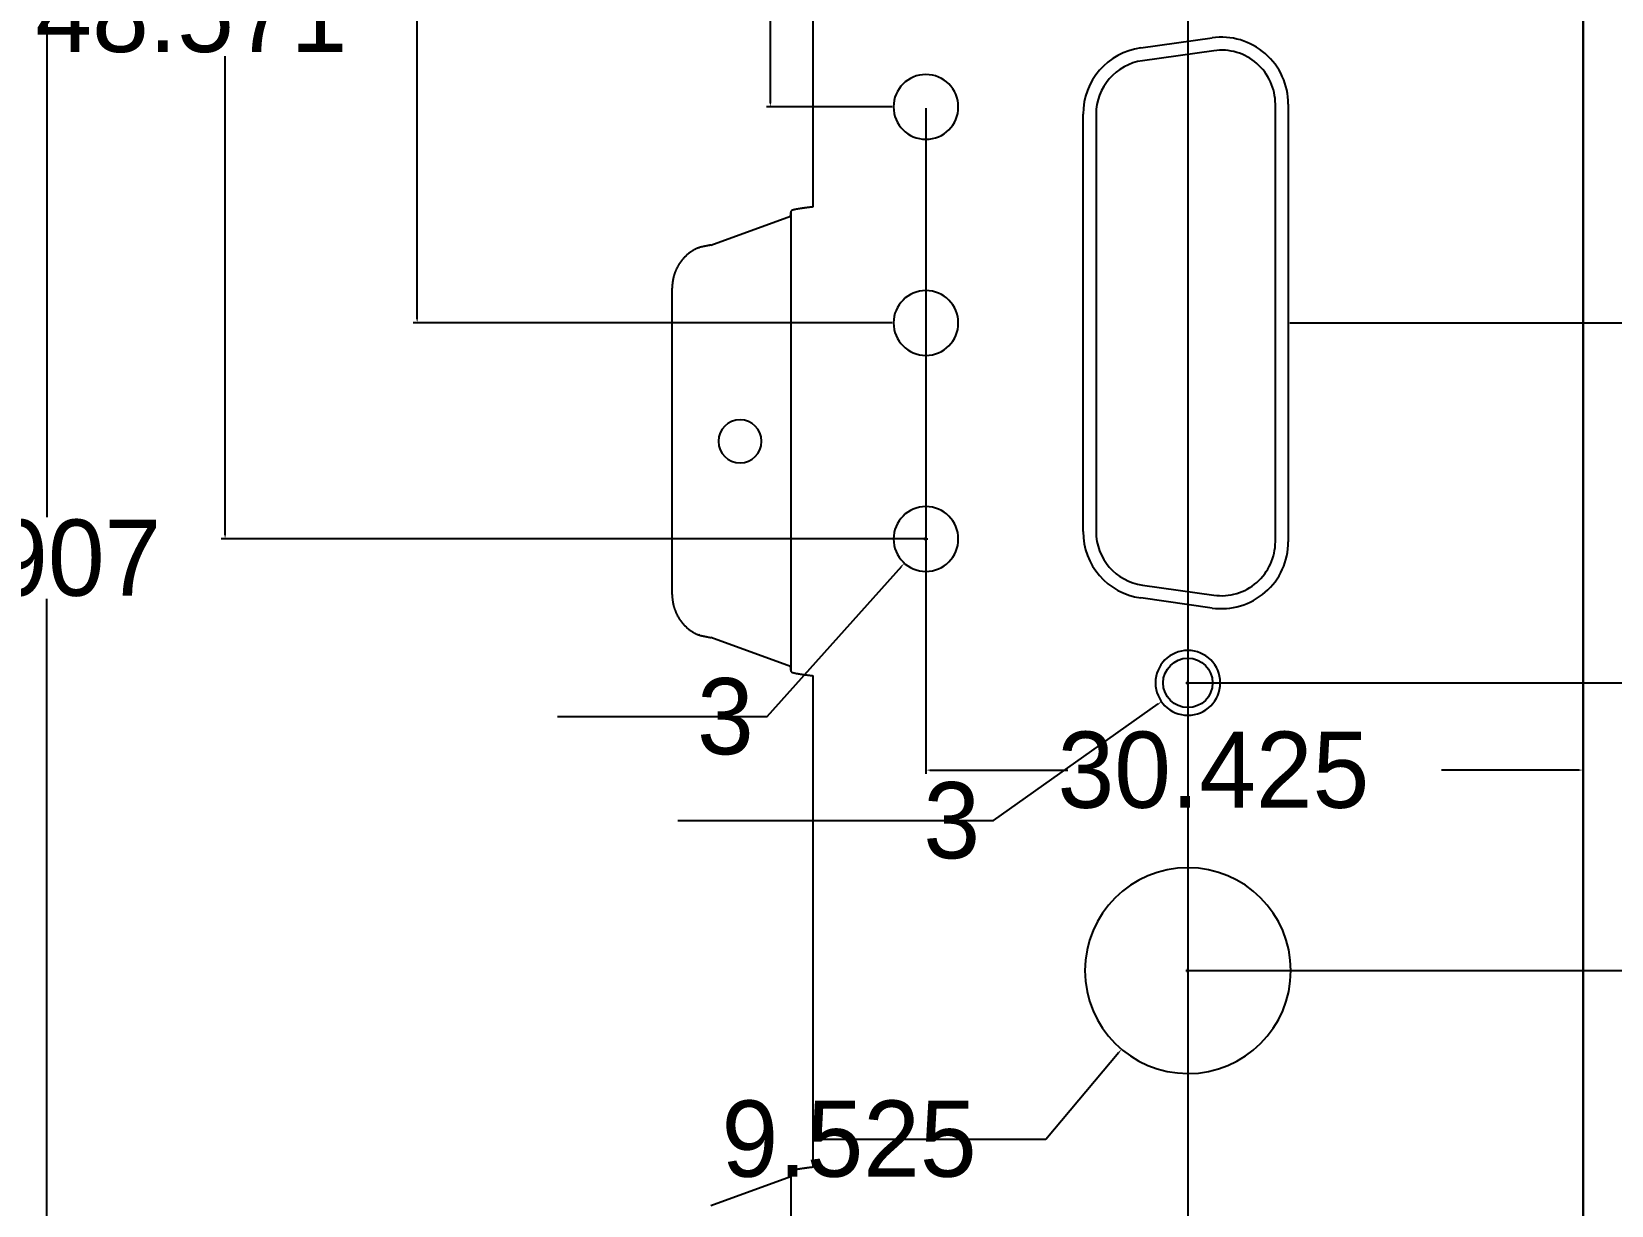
# Model space of a CAD drawing. Extents: x -85 to 179, y -3 to 224.
# Drawn here: x 48.7 to 121.9, y 137.3 to 191.6 of the extents above; entities that cross this region are included whole.
import ezdxf

# ---------------------------------------------------------------- set-up
doc = ezdxf.new("R2010")
doc.units = 0
doc.header["$LTSCALE"] = 25.4
doc.linetypes.add('KÖRPER', pattern=[0])
doc.layers.get('DEFPOINTS').update_dxf_attribs({"linetype": 'CONTINUOUS'})
doc.layers.add('2D_ANSICHT_1_DIMENSIONS_1', color=7, linetype='KÖRPER')
doc.layers.add('2D_ANSICHT_1_DRAWING_1', color=7, linetype='KÖRPER')
doc.dimstyles.get("Standard").update_dxf_attribs({"dimtxt": 0.18, "dimasz": 0.18, "dimexe": 0.18, "dimexo": 0.0625, "dimgap": 0.09, "dimtad": 0, "dimtih": 1, "dimtoh": 1, "dimzin": 0, "dimcen": 0.09, "dimazin": 3, "dimtfac": 1, "dimtofl": 0, "dimtmove": 0, "dimatfit": 3})

# ---------------------------------------------------------------- blocks, each defined once
blk = doc.blocks.new('*D1')
at = {"layer": '2D_ANSICHT_1_DIMENSIONS_1', "color": 0, "linetype": 'KÖRPER'}
for p, q in [((120.557, 215.141), (120.557, 88.837)), ((102.257, 212.991), (102.257, 88.837)), ((102.437, 89.017), (106.581, 89.017)), ((120.377, 89.017), (116.233, 89.017))]:
    blk.add_line(p, q, dxfattribs=at)
at = {"layer": '2D_ANSICHT_1_DIMENSIONS_1', "color": 0}
for points in [[(102.437, 89.047), (102.437, 88.987), (102.257, 89.017)], [(120.377, 88.987), (120.377, 89.047), (120.557, 89.017)]]:
    blk.add_solid(points, dxfattribs=at)
at = {"layer": 'DEFPOINTS', "color": 0}
for p in [(120.557, 215.203), (102.257, 213.053), (102.257, 89.017)]:
    blk.add_point(p, dxfattribs=at)
at = {"layer": '2D_ANSICHT_1_DIMENSIONS_1', "color": 0}
blk.add_text('18.3', height=3.5278, dxfattribs=at).set_placement((106.11, 87.271))
blk = doc.blocks.new('*D4')
at = {"layer": '2D_ANSICHT_1_DIMENSIONS_1', "color": 0, "linetype": 'KÖRPER'}
for p, q in [((120.557, 191.106), (120.557, 157.255)), ((90.132, 188.07), (90.132, 157.255)), ((90.312, 157.435), (96.696, 157.435)), ((120.377, 157.435), (113.993, 157.435))]:
    blk.add_line(p, q, dxfattribs=at)
at = {"layer": '2D_ANSICHT_1_DIMENSIONS_1', "color": 0}
for points in [[(90.312, 157.465), (90.312, 157.405), (90.132, 157.435)], [(120.377, 157.405), (120.377, 157.465), (120.557, 157.435)]]:
    blk.add_solid(points, dxfattribs=at)
at = {"layer": 'DEFPOINTS', "color": 0}
for p in [(120.557, 191.168), (90.132, 188.132), (90.132, 157.435)]:
    blk.add_point(p, dxfattribs=at)
at = {"layer": '2D_ANSICHT_1_DIMENSIONS_1', "color": 0}
blk.add_text('30.425', height=3.5278, dxfattribs=at).set_placement((96.225, 155.689))
blk = doc.blocks.new('*D6')
at = {"layer": '2D_ANSICHT_1_DIMENSIONS_1', "color": 0, "linetype": 'KÖRPER'}
for p, q in [((84.97, 216.703), (147.289, 216.703)), ((147.109, 216.523), (147.109, 199.309)), ((147.109, 178.313), (147.109, 195.527)), ((106.97, 178.133), (147.289, 178.133))]:
    blk.add_line(p, q, dxfattribs=at)
at = {"layer": '2D_ANSICHT_1_DIMENSIONS_1', "color": 0}
for points in [[(147.139, 216.523), (147.079, 216.523), (147.109, 216.703)], [(147.079, 178.313), (147.139, 178.313), (147.109, 178.133)]]:
    blk.add_solid(points, dxfattribs=at)
at = {"layer": 'DEFPOINTS', "color": 0}
for p in [(84.907, 216.703), (106.907, 178.133), (147.109, 178.133)]:
    blk.add_point(p, dxfattribs=at)
at = {"layer": '2D_ANSICHT_1_DIMENSIONS_1', "color": 0}
blk.add_text('38.571', height=3.5278, dxfattribs=at).set_placement((138.303, 195.672))
blk = doc.blocks.new('*D7')
at = {"layer": '2D_ANSICHT_1_DIMENSIONS_1', "color": 0, "linetype": 'KÖRPER'}
for p, q in [((113.614, 216.703), (156.095, 216.703)), ((155.915, 216.523), (155.915, 190.979)), ((155.915, 161.653), (155.915, 187.197)), ((102.32, 161.473), (156.095, 161.473))]:
    blk.add_line(p, q, dxfattribs=at)
at = {"layer": '2D_ANSICHT_1_DIMENSIONS_1', "color": 0}
for points in [[(155.945, 216.523), (155.885, 216.523), (155.915, 216.703)], [(155.885, 161.653), (155.945, 161.653), (155.915, 161.473)]]:
    blk.add_solid(points, dxfattribs=at)
at = {"layer": 'DEFPOINTS', "color": 0}
for p in [(113.552, 216.703), (102.257, 161.473), (155.915, 161.473)]:
    blk.add_point(p, dxfattribs=at)
at = {"layer": '2D_ANSICHT_1_DIMENSIONS_1', "color": 0}
blk.add_text('55.231', height=3.5278, dxfattribs=at).set_placement((147.115, 187.342))
blk = doc.blocks.new('*D8')
at = {"layer": '2D_ANSICHT_1_DIMENSIONS_1', "color": 0, "linetype": 'KÖRPER'}
for p, q in [((111.086, 216.703), (164.75, 216.703)), ((164.57, 216.523), (164.57, 184.319)), ((164.57, 148.333), (164.57, 180.537)), ((102.32, 148.153), (164.75, 148.153))]:
    blk.add_line(p, q, dxfattribs=at)
at = {"layer": '2D_ANSICHT_1_DIMENSIONS_1', "color": 0}
for points in [[(164.6, 216.523), (164.54, 216.523), (164.57, 216.703)], [(164.54, 148.333), (164.6, 148.333), (164.57, 148.153)]]:
    blk.add_solid(points, dxfattribs=at)
at = {"layer": 'DEFPOINTS', "color": 0}
for p in [(111.023, 216.703), (102.257, 148.153), (164.57, 148.153)]:
    blk.add_point(p, dxfattribs=at)
at = {"layer": '2D_ANSICHT_1_DIMENSIONS_1', "color": 0}
blk.add_text('68.55', height=3.5278, dxfattribs=at).set_placement((156.927, 180.682))
blk = doc.blocks.new('*D9')
at = {"layer": '2D_ANSICHT_1_DIMENSIONS_1', "color": 0, "linetype": 'KÖRPER'}
for p, q in [((111.086, 216.703), (175.01, 216.703)), ((174.83, 216.523), (174.83, 175.819)), ((174.83, 131.333), (174.83, 172.037)), ((102.32, 131.153), (175.01, 131.153))]:
    blk.add_line(p, q, dxfattribs=at)
at = {"layer": '2D_ANSICHT_1_DIMENSIONS_1', "color": 0}
for points in [[(174.86, 216.523), (174.8, 216.523), (174.83, 216.703)], [(174.8, 131.333), (174.86, 131.333), (174.83, 131.153)]]:
    blk.add_solid(points, dxfattribs=at)
at = {"layer": 'DEFPOINTS', "color": 0}
for p in [(111.023, 216.703), (102.257, 131.153), (174.83, 131.153)]:
    blk.add_point(p, dxfattribs=at)
at = {"layer": '2D_ANSICHT_1_DIMENSIONS_1', "color": 0}
blk.add_text('85.55', height=3.5278, dxfattribs=at).set_placement((167.187, 172.182))
blk = doc.blocks.new('*D10')
at = {"layer": '2D_ANSICHT_1_DIMENSIONS_1', "color": 0, "linetype": 'KÖRPER'}
for p, q in [((106.783, 216.703), (49.256, 216.703)), ((49.436, 216.523), (49.436, 169.141)), ((49.436, 117.976), (49.436, 165.359)), ((102.194, 117.796), (49.256, 117.796))]:
    blk.add_line(p, q, dxfattribs=at)
at = {"layer": '2D_ANSICHT_1_DIMENSIONS_1', "color": 0}
for points in [[(49.466, 216.523), (49.406, 216.523), (49.436, 216.703)], [(49.406, 117.976), (49.466, 117.976), (49.436, 117.796)]]:
    blk.add_solid(points, dxfattribs=at)
at = {"layer": 'DEFPOINTS', "color": 0}
for p in [(106.845, 216.703), (49.436, 117.796), (102.257, 117.796)]:
    blk.add_point(p, dxfattribs=at)
at = {"layer": '2D_ANSICHT_1_DIMENSIONS_1', "color": 0}
blk.add_text('98.907', height=3.5278, dxfattribs=at).set_placement((40.309, 165.504))
blk = doc.blocks.new('*D11')
at = {"layer": '2D_ANSICHT_1_DIMENSIONS_1', "color": 0, "linetype": 'KÖRPER'}
for p, q in [((88.111, 216.703), (82.751, 216.703)), ((82.931, 216.523), (82.931, 204.309)), ((82.931, 188.312), (82.931, 200.527)), ((88.569, 188.132), (82.751, 188.132))]:
    blk.add_line(p, q, dxfattribs=at)
at = {"layer": '2D_ANSICHT_1_DIMENSIONS_1', "color": 0}
for points in [[(82.961, 216.523), (82.901, 216.523), (82.931, 216.703)], [(82.901, 188.312), (82.961, 188.312), (82.931, 188.132)]]:
    blk.add_solid(points, dxfattribs=at)
at = {"layer": 'DEFPOINTS', "color": 0}
for p in [(88.174, 216.703), (82.931, 188.132), (88.632, 188.132)]:
    blk.add_point(p, dxfattribs=at)
at = {"layer": '2D_ANSICHT_1_DIMENSIONS_1', "color": 0}
blk.add_text('28.571', height=3.5278, dxfattribs=at).set_placement((74.131, 200.672))
blk = doc.blocks.new('*D12')
at = {"layer": '2D_ANSICHT_1_DIMENSIONS_1', "color": 0, "linetype": 'KÖRPER'}
for p, q in [((90.094, 216.703), (66.402, 216.703)), ((66.582, 216.523), (66.582, 199.309)), ((66.582, 178.312), (66.582, 195.527)), ((88.569, 178.132), (66.402, 178.132))]:
    blk.add_line(p, q, dxfattribs=at)
at = {"layer": '2D_ANSICHT_1_DIMENSIONS_1', "color": 0}
for points in [[(66.612, 216.523), (66.552, 216.523), (66.582, 216.703)], [(66.552, 178.312), (66.612, 178.312), (66.582, 178.132)]]:
    blk.add_solid(points, dxfattribs=at)
at = {"layer": 'DEFPOINTS', "color": 0}
for p in [(90.156, 216.703), (66.582, 178.132), (88.632, 178.132)]:
    blk.add_point(p, dxfattribs=at)
at = {"layer": '2D_ANSICHT_1_DIMENSIONS_1', "color": 0}
blk.add_text('38.571', height=3.5278, dxfattribs=at).set_placement((57.776, 195.672))
blk = doc.blocks.new('*D13')
at = {"layer": '2D_ANSICHT_1_DIMENSIONS_1', "color": 0, "linetype": 'KÖRPER'}
for p, q in [((93.484, 216.703), (57.512, 216.703)), ((57.692, 216.523), (57.692, 194.348)), ((57.692, 168.312), (57.692, 190.488)), ((90.069, 168.132), (57.512, 168.132))]:
    blk.add_line(p, q, dxfattribs=at)
at = {"layer": '2D_ANSICHT_1_DIMENSIONS_1', "color": 0}
for points in [[(57.722, 216.523), (57.662, 216.523), (57.692, 216.703)], [(57.662, 168.312), (57.722, 168.312), (57.692, 168.132)]]:
    blk.add_solid(points, dxfattribs=at)
at = {"layer": 'DEFPOINTS', "color": 0}
for p in [(93.546, 216.703), (57.692, 168.132), (90.132, 168.132)]:
    blk.add_point(p, dxfattribs=at)
at = {"layer": '2D_ANSICHT_1_DIMENSIONS_1', "color": 0}
blk.add_text('48.571', height=3.5278, dxfattribs=at).set_placement((48.913, 190.672))
blk = doc.blocks.new('*D14')
at = {"layer": '2D_ANSICHT_1_DIMENSIONS_1', "color": 0, "linetype": 'KÖRPER'}
for p, q in [((94.764, 216.703), (39.351, 216.703)), ((39.531, 216.523), (39.531, 162.93)), ((39.531, 105.476), (39.531, 159.07)), ((106.945, 105.296), (39.351, 105.296))]:
    blk.add_line(p, q, dxfattribs=at)
at = {"layer": '2D_ANSICHT_1_DIMENSIONS_1', "color": 0}
for points in [[(39.561, 216.523), (39.501, 216.523), (39.531, 216.703)], [(39.501, 105.476), (39.561, 105.476), (39.531, 105.296)]]:
    blk.add_solid(points, dxfattribs=at)
at = {"layer": 'DEFPOINTS', "color": 0}
for p in [(94.827, 216.703), (39.531, 105.296), (107.007, 105.296)]:
    blk.add_point(p, dxfattribs=at)
at = {"layer": '2D_ANSICHT_1_DIMENSIONS_1', "color": 0}
blk.add_text('111.407', height=3.5278, dxfattribs=at).set_placement((30.398, 159.254))
blk = doc.blocks.new('*D15')
at = {"layer": '2D_ANSICHT_1_DIMENSIONS_1', "color": 0, "linetype": 'KÖRPER'}
for p, q in [((96.924, 216.703), (28.751, 216.703)), ((28.931, 216.523), (28.931, 156.646)), ((28.931, 92.986), (28.931, 152.864)), ((103.694, 92.806), (28.751, 92.806))]:
    blk.add_line(p, q, dxfattribs=at)
at = {"layer": '2D_ANSICHT_1_DIMENSIONS_1', "color": 0}
for points in [[(28.961, 216.523), (28.901, 216.523), (28.931, 216.703)], [(28.901, 92.986), (28.961, 92.986), (28.931, 92.806)]]:
    blk.add_solid(points, dxfattribs=at)
at = {"layer": 'DEFPOINTS', "color": 0}
for p in [(96.986, 216.703), (28.931, 92.806), (103.757, 92.806)]:
    blk.add_point(p, dxfattribs=at)
at = {"layer": '2D_ANSICHT_1_DIMENSIONS_1', "color": 0}
blk.add_text('123.897', height=3.5278, dxfattribs=at).set_placement((18.33, 153.009))
blk = doc.blocks.new('*D16')
at = {"layer": '2D_ANSICHT_1_DIMENSIONS_1', "color": 0, "linetype": 'KÖRPER'}
for p, q in [((90.132, 168.042), (90.132, 168.222)), ((90.042, 168.132), (90.222, 168.132)), ((82.783, 159.913), (89.012, 166.88)), ((73.078, 159.913), (82.783, 159.913))]:
    blk.add_line(p, q, dxfattribs=at)
at = {"layer": '2D_ANSICHT_1_DIMENSIONS_1', "color": 0}
blk.add_solid([(89.034, 166.86), (88.99, 166.9), (89.132, 167.014)], dxfattribs=at)
at = {"layer": 'DEFPOINTS', "color": 0}
for p in [(91.132, 169.251), (89.132, 167.014)]:
    blk.add_point(p, dxfattribs=at)
at = {"layer": '2D_ANSICHT_1_DIMENSIONS_1', "color": 0}
blk.add_text('3', height=3.528, dxfattribs=at).set_placement((79.536, 158.167))
blk = doc.blocks.new('*D17')
at = {"layer": '2D_ANSICHT_1_DIMENSIONS_1', "color": 0, "linetype": 'KÖRPER'}
for p, q in [((102.167, 161.473), (102.347, 161.473)), ((102.257, 161.383), (102.257, 161.563)), ((93.262, 155.098), (100.887, 160.501)), ((78.649, 155.098), (93.262, 155.098))]:
    blk.add_line(p, q, dxfattribs=at)
at = {"layer": '2D_ANSICHT_1_DIMENSIONS_1', "color": 0}
blk.add_solid([(100.904, 160.477), (100.869, 160.526), (101.033, 160.605)], dxfattribs=at)
at = {"layer": 'DEFPOINTS', "color": 0}
for p in [(103.481, 162.34), (101.033, 160.605)]:
    blk.add_point(p, dxfattribs=at)
at = {"layer": '2D_ANSICHT_1_DIMENSIONS_1', "color": 0}
blk.add_text('3', height=3.528, dxfattribs=at).set_placement((90.015, 153.351))
blk = doc.blocks.new('*D18')
at = {"layer": '2D_ANSICHT_1_DIMENSIONS_1', "color": 0, "linetype": 'KÖRPER'}
for p, q in [((102.167, 148.153), (102.347, 148.153)), ((102.257, 148.063), (102.257, 148.243)), ((95.678, 140.359), (99.069, 144.377)), ((85.01, 140.359), (95.678, 140.359))]:
    blk.add_line(p, q, dxfattribs=at)
at = {"layer": '2D_ANSICHT_1_DIMENSIONS_1', "color": 0}
blk.add_solid([(99.092, 144.357), (99.046, 144.396), (99.185, 144.514)], dxfattribs=at)
at = {"layer": 'DEFPOINTS', "color": 0}
for p in [(105.329, 151.793), (99.185, 144.514)]:
    blk.add_point(p, dxfattribs=at)
at = {"layer": '2D_ANSICHT_1_DIMENSIONS_1', "color": 0}
blk.add_text('9.525', height=3.5278, dxfattribs=at).set_placement((80.672, 138.613))

msp = doc.modelspace()

# ---------------------------------------------------------------- linework, layer by layer
at = {"layer": '2D_ANSICHT_1_DRAWING_1', "color": 251, "linetype": 'KÖRPER'}
for p, q in [((84.907, 183.503), (84.907, 215.203)), ((120.557, 85.653), (120.557, 215.203)), ((100.076, 190.864), (103.376, 191.328)), ((103.459, 190.733), (100.159, 190.27)), ((106.307, 168.008), (106.307, 188.258)), ((106.907, 188.258), (106.907, 168.008)), ((97.407, 168.472), (97.407, 187.794)), ((98.007, 187.794), (98.007, 168.472)), ((80.171, 181.736), (83.867, 183.081)), ((83.887, 162.004), (83.887, 183.303)), ((79.622, 181.617), (79.658, 181.631)), ((78.385, 165.57), (78.385, 179.737)), ((103.376, 164.938), (100.076, 165.402)), ((100.159, 165.996), (103.459, 165.532)), ((79.658, 163.676), (79.622, 163.69)), ((83.867, 162.225), (80.171, 163.571)), ((84.907, 139.053), (84.907, 161.803)), ((80.171, 137.286), (83.867, 138.631)), ((83.887, 117.554), (83.887, 138.853))]:
    msp.add_line(p, q, dxfattribs=at)
for points in [[(83.867, 183.081), (83.868, 183.085), (83.868, 183.088), (83.869, 183.092), (83.869, 183.096), (83.87, 183.099), (83.87, 183.103), (83.871, 183.106), (83.871, 183.11), (83.872, 183.113), (83.873, 183.117), (83.873, 183.12), (83.874, 183.124), (83.874, 183.128), (83.875, 183.131), (83.875, 183.135), (83.876, 183.138), (83.876, 183.142), (83.877, 183.145), (83.877, 183.149), (83.878, 183.152), (83.878, 183.156), (83.879, 183.16), (83.879, 183.163), (83.879, 183.167), (83.88, 183.17), (83.88, 183.174), (83.881, 183.177), (83.881, 183.181), (83.882, 183.185), (83.882, 183.188), (83.882, 183.192), (83.883, 183.195), (83.883, 183.199), (83.883, 183.202), (83.884, 183.206), (83.884, 183.21), (83.884, 183.213), (83.885, 183.217), (83.885, 183.22), (83.885, 183.224), (83.885, 183.228), (83.886, 183.231), (83.886, 183.235), (83.886, 183.238), (83.886, 183.242), (83.886, 183.246), (83.886, 183.249), (83.887, 183.253), (83.887, 183.256), (83.887, 183.26), (83.887, 183.263), (83.887, 183.267), (83.887, 183.271), (83.887, 183.274), (83.887, 183.278), (83.887, 183.281)], [(84.907, 183.503), (84.896, 183.502), (84.885, 183.501), (84.874, 183.499), (84.864, 183.498), (84.853, 183.497), (84.842, 183.495), (84.831, 183.494), (84.82, 183.493), (84.809, 183.491), (84.798, 183.49), (84.788, 183.488), (84.777, 183.487), (84.766, 183.486), (84.755, 183.484), (84.744, 183.483), (84.733, 183.482), (84.722, 183.48), (84.712, 183.479), (84.701, 183.477), (84.69, 183.476), (84.679, 183.475), (84.668, 183.473), (84.657, 183.472), (84.646, 183.471), (84.636, 183.469), (84.625, 183.468), (84.614, 183.466), (84.603, 183.465), (84.592, 183.463), (84.581, 183.462), (84.571, 183.461), (84.56, 183.459), (84.549, 183.458), (84.538, 183.456), (84.527, 183.455), (84.516, 183.453), (84.505, 183.452), (84.495, 183.45), (84.484, 183.449), (84.473, 183.447), (84.462, 183.446), (84.451, 183.444), (84.44, 183.443), (84.43, 183.441), (84.419, 183.44), (84.408, 183.438), (84.397, 183.437), (84.386, 183.435), (84.375, 183.434), (84.365, 183.432), (84.354, 183.43), (84.343, 183.429), (84.332, 183.427), (84.321, 183.425), (84.31, 183.424), (84.3, 183.422), (84.289, 183.42), (84.278, 183.419), (84.267, 183.417), (84.256, 183.415), (84.246, 183.414), (84.235, 183.412), (84.224, 183.41), (84.213, 183.408), (84.202, 183.406), (84.192, 183.404), (84.181, 183.402), (84.17, 183.401), (84.159, 183.399), (84.149, 183.397), (84.138, 183.395), (84.127, 183.392), (84.116, 183.39), (84.106, 183.388), (84.095, 183.386), (84.084, 183.384), (84.074, 183.382), (84.063, 183.379), (84.052, 183.377), (84.042, 183.374), (84.031, 183.372), (84.02, 183.369), (84.01, 183.366), (83.999, 183.364), (83.988, 183.361), (83.978, 183.357), (83.968, 183.354), (83.957, 183.351), (83.947, 183.347), (83.937, 183.343), (83.927, 183.339), (83.917, 183.335), (83.907, 183.329), (83.898, 183.322), (83.89, 183.313), (83.887, 183.303)], [(79.622, 181.617), (79.598, 181.607), (79.575, 181.598), (79.553, 181.588), (79.53, 181.578), (79.507, 181.568), (79.485, 181.557), (79.462, 181.546), (79.44, 181.535), (79.418, 181.523), (79.396, 181.511), (79.375, 181.499), (79.353, 181.486), (79.332, 181.474), (79.311, 181.46), (79.29, 181.447), (79.269, 181.433), (79.248, 181.42), (79.228, 181.405), (79.207, 181.391), (79.187, 181.376), (79.167, 181.361), (79.148, 181.346), (79.128, 181.33), (79.109, 181.315), (79.09, 181.299), (79.071, 181.282), (79.052, 181.266), (79.034, 181.249), (79.016, 181.232), (78.998, 181.215), (78.98, 181.197), (78.963, 181.18), (78.945, 181.162), (78.928, 181.144), (78.911, 181.125), (78.895, 181.107), (78.878, 181.088), (78.862, 181.069), (78.846, 181.05), (78.831, 181.031), (78.815, 181.011), (78.8, 180.991), (78.785, 180.971), (78.771, 180.951), (78.756, 180.931), (78.742, 180.91), (78.728, 180.89), (78.715, 180.869), (78.701, 180.848), (78.688, 180.827), (78.675, 180.805), (78.663, 180.784), (78.651, 180.762), (78.639, 180.74), (78.627, 180.718), (78.615, 180.696), (78.604, 180.674), (78.593, 180.652), (78.582, 180.629), (78.572, 180.607), (78.562, 180.584), (78.552, 180.561), (78.542, 180.538), (78.533, 180.515), (78.524, 180.492), (78.515, 180.469), (78.507, 180.445), (78.499, 180.422), (78.491, 180.398), (78.483, 180.374), (78.476, 180.351), (78.469, 180.327), (78.462, 180.303), (78.455, 180.279), (78.449, 180.255), (78.443, 180.23), (78.437, 180.206), (78.432, 180.182), (78.427, 180.158), (78.422, 180.133), (78.418, 180.109), (78.414, 180.084), (78.41, 180.06), (78.406, 180.035), (78.403, 180.01), (78.4, 179.986), (78.397, 179.961), (78.394, 179.936), (78.392, 179.911), (78.39, 179.886), (78.389, 179.862), (78.387, 179.837), (78.386, 179.812), (78.386, 179.787), (78.385, 179.762), (78.385, 179.737)], [(80.171, 181.736), (80.166, 181.735), (80.161, 181.734), (80.155, 181.733), (80.15, 181.732), (80.145, 181.731), (80.139, 181.73), (80.134, 181.729), (80.129, 181.728), (80.123, 181.727), (80.118, 181.726), (80.113, 181.724), (80.107, 181.723), (80.102, 181.722), (80.097, 181.721), (80.091, 181.72), (80.086, 181.719), (80.081, 181.718), (80.075, 181.717), (80.07, 181.716), (80.064, 181.715), (80.059, 181.714), (80.054, 181.713), (80.048, 181.711), (80.043, 181.71), (80.038, 181.709), (80.032, 181.708), (80.027, 181.707), (80.022, 181.706), (80.016, 181.705), (80.011, 181.704), (80.006, 181.703), (80, 181.702), (79.995, 181.701), (79.99, 181.7), (79.984, 181.698), (79.979, 181.697), (79.974, 181.696), (79.968, 181.695), (79.963, 181.694), (79.958, 181.693), (79.952, 181.692), (79.947, 181.691), (79.942, 181.69), (79.936, 181.689), (79.931, 181.688), (79.925, 181.687), (79.92, 181.685), (79.915, 181.684), (79.909, 181.683), (79.904, 181.682), (79.899, 181.681), (79.893, 181.68), (79.888, 181.679), (79.883, 181.678), (79.877, 181.677), (79.872, 181.676), (79.867, 181.674), (79.861, 181.673), (79.856, 181.672), (79.851, 181.671), (79.845, 181.67), (79.84, 181.669), (79.835, 181.668), (79.829, 181.667), (79.824, 181.666), (79.819, 181.665), (79.813, 181.663), (79.808, 181.662), (79.803, 181.661), (79.797, 181.66), (79.792, 181.659), (79.787, 181.658), (79.781, 181.657), (79.776, 181.656), (79.771, 181.655), (79.765, 181.653), (79.76, 181.652), (79.754, 181.651), (79.749, 181.65), (79.744, 181.649), (79.738, 181.648), (79.733, 181.647), (79.728, 181.646), (79.722, 181.644), (79.717, 181.643), (79.712, 181.642), (79.706, 181.641), (79.701, 181.64), (79.696, 181.639), (79.69, 181.638), (79.685, 181.637), (79.68, 181.635), (79.674, 181.634), (79.669, 181.633), (79.664, 181.632), (79.658, 181.631)], [(78.385, 165.57), (78.385, 165.545), (78.386, 165.52), (78.386, 165.495), (78.387, 165.47), (78.389, 165.445), (78.39, 165.42), (78.392, 165.396), (78.394, 165.371), (78.397, 165.346), (78.4, 165.321), (78.403, 165.297), (78.406, 165.272), (78.41, 165.247), (78.414, 165.223), (78.418, 165.198), (78.422, 165.174), (78.427, 165.149), (78.432, 165.125), (78.437, 165.101), (78.443, 165.076), (78.449, 165.052), (78.455, 165.028), (78.462, 165.004), (78.469, 164.98), (78.476, 164.956), (78.483, 164.932), (78.491, 164.909), (78.499, 164.885), (78.507, 164.862), (78.515, 164.838), (78.524, 164.815), (78.533, 164.792), (78.542, 164.769), (78.552, 164.746), (78.562, 164.723), (78.572, 164.7), (78.582, 164.677), (78.593, 164.655), (78.604, 164.633), (78.615, 164.61), (78.627, 164.588), (78.639, 164.566), (78.651, 164.545), (78.663, 164.523), (78.675, 164.502), (78.688, 164.48), (78.701, 164.459), (78.715, 164.438), (78.728, 164.417), (78.742, 164.397), (78.756, 164.376), (78.771, 164.356), (78.785, 164.336), (78.8, 164.316), (78.815, 164.296), (78.831, 164.276), (78.846, 164.257), (78.862, 164.238), (78.878, 164.219), (78.895, 164.2), (78.911, 164.181), (78.928, 164.163), (78.945, 164.145), (78.963, 164.127), (78.98, 164.109), (78.998, 164.092), (79.016, 164.075), (79.034, 164.058), (79.052, 164.041), (79.071, 164.024), (79.09, 164.008), (79.109, 163.992), (79.128, 163.976), (79.148, 163.961), (79.167, 163.946), (79.187, 163.931), (79.207, 163.916), (79.228, 163.901), (79.248, 163.887), (79.269, 163.873), (79.29, 163.86), (79.311, 163.846), (79.332, 163.833), (79.353, 163.82), (79.375, 163.808), (79.396, 163.796), (79.418, 163.784), (79.44, 163.772), (79.462, 163.761), (79.485, 163.75), (79.507, 163.739), (79.53, 163.729), (79.553, 163.719), (79.575, 163.709), (79.598, 163.699), (79.622, 163.69)], [(79.658, 163.676), (79.664, 163.675), (79.669, 163.674), (79.674, 163.673), (79.68, 163.671), (79.685, 163.67), (79.69, 163.669), (79.696, 163.668), (79.701, 163.667), (79.706, 163.666), (79.712, 163.665), (79.717, 163.663), (79.722, 163.662), (79.728, 163.661), (79.733, 163.66), (79.738, 163.659), (79.744, 163.658), (79.749, 163.657), (79.754, 163.656), (79.76, 163.655), (79.765, 163.653), (79.771, 163.652), (79.776, 163.651), (79.781, 163.65), (79.787, 163.649), (79.792, 163.648), (79.797, 163.647), (79.803, 163.646), (79.808, 163.644), (79.813, 163.643), (79.819, 163.642), (79.824, 163.641), (79.829, 163.64), (79.835, 163.639), (79.84, 163.638), (79.845, 163.637), (79.851, 163.636), (79.856, 163.635), (79.861, 163.633), (79.867, 163.632), (79.872, 163.631), (79.877, 163.63), (79.883, 163.629), (79.888, 163.628), (79.893, 163.627), (79.899, 163.626), (79.904, 163.625), (79.909, 163.624), (79.915, 163.622), (79.92, 163.621), (79.925, 163.62), (79.931, 163.619), (79.936, 163.618), (79.942, 163.617), (79.947, 163.616), (79.952, 163.615), (79.958, 163.614), (79.963, 163.613), (79.968, 163.612), (79.974, 163.611), (79.979, 163.609), (79.984, 163.608), (79.99, 163.607), (79.995, 163.606), (80, 163.605), (80.006, 163.604), (80.011, 163.603), (80.016, 163.602), (80.022, 163.601), (80.027, 163.6), (80.032, 163.599), (80.038, 163.597), (80.043, 163.596), (80.048, 163.595), (80.054, 163.594), (80.059, 163.593), (80.064, 163.592), (80.07, 163.591), (80.075, 163.59), (80.081, 163.589), (80.086, 163.588), (80.091, 163.587), (80.097, 163.586), (80.102, 163.585), (80.107, 163.583), (80.113, 163.582), (80.118, 163.581), (80.123, 163.58), (80.129, 163.579), (80.134, 163.578), (80.139, 163.577), (80.145, 163.576), (80.15, 163.575), (80.155, 163.574), (80.161, 163.573), (80.166, 163.572), (80.171, 163.571)], [(83.887, 162.025), (83.887, 162.029), (83.887, 162.033), (83.887, 162.036), (83.887, 162.04), (83.887, 162.043), (83.887, 162.047), (83.887, 162.051), (83.887, 162.054), (83.886, 162.058), (83.886, 162.061), (83.886, 162.065), (83.886, 162.068), (83.886, 162.072), (83.886, 162.076), (83.885, 162.079), (83.885, 162.083), (83.885, 162.086), (83.885, 162.09), (83.884, 162.094), (83.884, 162.097), (83.884, 162.101), (83.883, 162.104), (83.883, 162.108), (83.883, 162.111), (83.882, 162.115), (83.882, 162.119), (83.882, 162.122), (83.881, 162.126), (83.881, 162.129), (83.88, 162.133), (83.88, 162.137), (83.879, 162.14), (83.879, 162.144), (83.879, 162.147), (83.878, 162.151), (83.878, 162.154), (83.877, 162.158), (83.877, 162.161), (83.876, 162.165), (83.876, 162.169), (83.875, 162.172), (83.875, 162.176), (83.874, 162.179), (83.874, 162.183), (83.873, 162.186), (83.873, 162.19), (83.872, 162.193), (83.871, 162.197), (83.871, 162.201), (83.87, 162.204), (83.87, 162.208), (83.869, 162.211), (83.869, 162.215), (83.868, 162.218), (83.868, 162.222), (83.867, 162.225)], [(83.887, 162.004), (83.89, 161.993), (83.898, 161.985), (83.907, 161.978), (83.917, 161.972), (83.927, 161.968), (83.937, 161.964), (83.947, 161.96), (83.957, 161.956), (83.968, 161.953), (83.978, 161.949), (83.988, 161.946), (83.999, 161.943), (84.01, 161.94), (84.02, 161.938), (84.031, 161.935), (84.042, 161.932), (84.052, 161.93), (84.063, 161.928), (84.074, 161.925), (84.084, 161.923), (84.095, 161.921), (84.106, 161.919), (84.116, 161.916), (84.127, 161.914), (84.138, 161.912), (84.149, 161.91), (84.159, 161.908), (84.17, 161.906), (84.181, 161.904), (84.192, 161.902), (84.202, 161.901), (84.213, 161.899), (84.224, 161.897), (84.235, 161.895), (84.246, 161.893), (84.256, 161.892), (84.267, 161.89), (84.278, 161.888), (84.289, 161.886), (84.3, 161.885), (84.31, 161.883), (84.321, 161.881), (84.332, 161.88), (84.343, 161.878), (84.354, 161.876), (84.365, 161.875), (84.375, 161.873), (84.386, 161.872), (84.397, 161.87), (84.408, 161.869), (84.419, 161.867), (84.43, 161.865), (84.44, 161.864), (84.451, 161.862), (84.462, 161.861), (84.473, 161.859), (84.484, 161.858), (84.495, 161.856), (84.505, 161.855), (84.516, 161.853), (84.527, 161.852), (84.538, 161.851), (84.549, 161.849), (84.56, 161.848), (84.571, 161.846), (84.581, 161.845), (84.592, 161.843), (84.603, 161.842), (84.614, 161.841), (84.625, 161.839), (84.636, 161.838), (84.646, 161.836), (84.657, 161.835), (84.668, 161.834), (84.679, 161.832), (84.69, 161.831), (84.701, 161.829), (84.712, 161.828), (84.722, 161.827), (84.733, 161.825), (84.744, 161.824), (84.755, 161.822), (84.766, 161.821), (84.777, 161.82), (84.788, 161.818), (84.798, 161.817), (84.809, 161.816), (84.82, 161.814), (84.831, 161.813), (84.842, 161.812), (84.853, 161.81), (84.864, 161.809), (84.874, 161.807), (84.885, 161.806), (84.896, 161.805), (84.907, 161.803)], [(84.907, 139.053), (84.896, 139.052), (84.885, 139.051), (84.874, 139.049), (84.864, 139.048), (84.853, 139.047), (84.842, 139.045), (84.831, 139.044), (84.82, 139.043), (84.809, 139.041), (84.798, 139.04), (84.788, 139.038), (84.777, 139.037), (84.766, 139.036), (84.755, 139.034), (84.744, 139.033), (84.733, 139.032), (84.722, 139.03), (84.712, 139.029), (84.701, 139.027), (84.69, 139.026), (84.679, 139.025), (84.668, 139.023), (84.657, 139.022), (84.646, 139.021), (84.636, 139.019), (84.625, 139.018), (84.614, 139.016), (84.603, 139.015), (84.592, 139.013), (84.581, 139.012), (84.571, 139.011), (84.56, 139.009), (84.549, 139.008), (84.538, 139.006), (84.527, 139.005), (84.516, 139.003), (84.505, 139.002), (84.495, 139), (84.484, 138.999), (84.473, 138.997), (84.462, 138.996), (84.451, 138.994), (84.44, 138.993), (84.43, 138.991), (84.419, 138.99), (84.408, 138.988), (84.397, 138.987), (84.386, 138.985), (84.375, 138.984), (84.365, 138.982), (84.354, 138.98), (84.343, 138.979), (84.332, 138.977), (84.321, 138.975), (84.31, 138.974), (84.3, 138.972), (84.289, 138.97), (84.278, 138.969), (84.267, 138.967), (84.256, 138.965), (84.246, 138.964), (84.235, 138.962), (84.224, 138.96), (84.213, 138.958), (84.202, 138.956), (84.192, 138.954), (84.181, 138.952), (84.17, 138.951), (84.159, 138.949), (84.149, 138.947), (84.138, 138.945), (84.127, 138.942), (84.116, 138.94), (84.106, 138.938), (84.095, 138.936), (84.084, 138.934), (84.074, 138.932), (84.063, 138.929), (84.052, 138.927), (84.042, 138.924), (84.031, 138.922), (84.02, 138.919), (84.01, 138.916), (83.999, 138.914), (83.988, 138.911), (83.978, 138.907), (83.968, 138.904), (83.957, 138.901), (83.947, 138.897), (83.937, 138.893), (83.927, 138.889), (83.917, 138.885), (83.907, 138.879), (83.898, 138.872), (83.89, 138.863), (83.887, 138.853)], [(83.867, 138.631), (83.868, 138.635), (83.868, 138.638), (83.869, 138.642), (83.869, 138.646), (83.87, 138.649), (83.87, 138.653), (83.871, 138.656), (83.871, 138.66), (83.872, 138.663), (83.873, 138.667), (83.873, 138.67), (83.874, 138.674), (83.874, 138.678), (83.875, 138.681), (83.875, 138.685), (83.876, 138.688), (83.876, 138.692), (83.877, 138.695), (83.877, 138.699), (83.878, 138.702), (83.878, 138.706), (83.879, 138.71), (83.879, 138.713), (83.879, 138.717), (83.88, 138.72), (83.88, 138.724), (83.881, 138.727), (83.881, 138.731), (83.882, 138.735), (83.882, 138.738), (83.882, 138.742), (83.883, 138.745), (83.883, 138.749), (83.883, 138.752), (83.884, 138.756), (83.884, 138.76), (83.884, 138.763), (83.885, 138.767), (83.885, 138.77), (83.885, 138.774), (83.885, 138.778), (83.886, 138.781), (83.886, 138.785), (83.886, 138.788), (83.886, 138.792), (83.886, 138.796), (83.886, 138.799), (83.887, 138.803), (83.887, 138.806), (83.887, 138.81), (83.887, 138.813), (83.887, 138.817), (83.887, 138.821), (83.887, 138.824), (83.887, 138.828), (83.887, 138.831)]]:
    msp.add_lwpolyline(points, dxfattribs=at)
msp.add_circle((102.257, 161.473), 1.144, dxfattribs=at)
for centre, radius, start, end in [((100.507, 187.794), 3.1, 98, 180), ((103.807, 188.258), 3.1, 360, 98), ((100.507, 187.794), 2.5, 98, 180), ((103.807, 188.258), 2.5, 0, 98), ((90.132, 188.132), 1.5, 90, 270), ((90.132, 188.132), 1.5, 270, 90), ((90.132, 178.132), 1.5, 90, 270), ((90.132, 178.132), 1.5, 270, 90), ((81.527, 172.653), 1, 0, 180), ((81.527, 172.653), 1, 180, 0), ((90.132, 168.132), 1.5, 90, 270), ((90.132, 168.132), 1.5, 270, 90), ((100.507, 168.472), 3.1, 180, 262), ((100.507, 168.472), 2.5, 180, 262), ((103.807, 168.008), 3.1, 262, 0), ((103.807, 168.008), 2.5, 262, 360), ((102.257, 161.473), 1.5, 0, 180), ((102.257, 161.473), 1.5, 180, 0), ((102.257, 148.153), 4.762, 90, 270), ((102.257, 148.153), 4.763, 270, 90)]:
    msp.add_arc(centre, radius, start, end, dxfattribs=at)

# ---------------------------------------------------------------- dimensions: what is measured, and where the dimension line sits
at = {"layer": '2D_ANSICHT_1_DIMENSIONS_1', "color": 18, "linetype": 'KÖRPER'}
for base, p1, p2, text, picture, middle in [((28.931, 92.806), (96.986, 216.703), (103.757, 92.806), '123.897', '*D15', (28.931, 154.755)), ((39.531, 105.296), (94.827, 216.703), (107.007, 105.296), '111.407', '*D14', (39.531, 161)), ((49.436, 117.796), (106.845, 216.703), (102.257, 117.796), '98.907', '*D10', (49.436, 167.25)), ((57.692, 168.132), (93.546, 216.703), (90.132, 168.132), '48.571', '*D13', (57.692, 192.418)), ((66.582, 178.132), (90.156, 216.703), (88.632, 178.132), '38.571', '*D12', (66.582, 197.418)), ((82.931, 188.132), (88.174, 216.703), (88.632, 188.132), '28.571', '*D11', (82.931, 202.418)), ((147.109, 178.133), (84.907, 216.703), (106.907, 178.133), '38.571', '*D6', (147.109, 197.418)), ((155.915, 161.473), (113.552, 216.703), (102.257, 161.473), '55.231', '*D7', (155.915, 189.088)), ((164.57, 148.153), (111.023, 216.703), (102.257, 148.153), '68.55', '*D8', (164.57, 182.428)), ((174.83, 131.153), (111.023, 216.703), (102.257, 131.153), '85.55', '*D9', (174.83, 173.928))]:
    dim = msp.add_linear_dim(base=base, p1=p1, p2=p2, angle=90, text=text, dimstyle='STANDARD', override={"dimtxt": 3.527778}, dxfattribs=at)
    dim.commit()
    dim.dimension.update_dxf_attribs({"geometry": picture, "text_midpoint": middle})
for base, p1, p2, text, picture, middle in [((102.257, 89.017), (120.557, 215.203), (102.257, 213.053), '18.3', '*D1', (111.407, 89.017)), ((90.132, 157.435), (120.557, 191.168), (90.132, 188.132), '30.425', '*D4', (105.344, 157.435))]:
    dim = msp.add_linear_dim(base=base, p1=p1, p2=p2, text=text, dimstyle='STANDARD', override={"dimtxt": 3.527778}, dxfattribs=at)
    dim.commit()
    dim.dimension.update_dxf_attribs({"geometry": picture, "text_midpoint": middle})
for p1, p2, text, picture, middle in [((91.132, 169.251), (89.132, 167.014), '3', '*D16', (73.258, 159.913)), ((103.481, 162.34), (101.033, 160.605), '3', '*D17', (78.829, 155.098)), ((105.329, 151.793), (99.185, 144.514), '9.525', '*D18', (85.19, 140.359))]:
    dim = msp.add_diameter_dim_2p(p1=p1, p2=p2, text=text, dimstyle='STANDARD', override={"dimtxt": 3.527778, "dimtmove": 1}, dxfattribs=at)
    dim.commit()
    dim.dimension.update_dxf_attribs({"geometry": picture, "text_midpoint": middle, "dimtype": 163})

doc.saveas('drawing.dxf')
